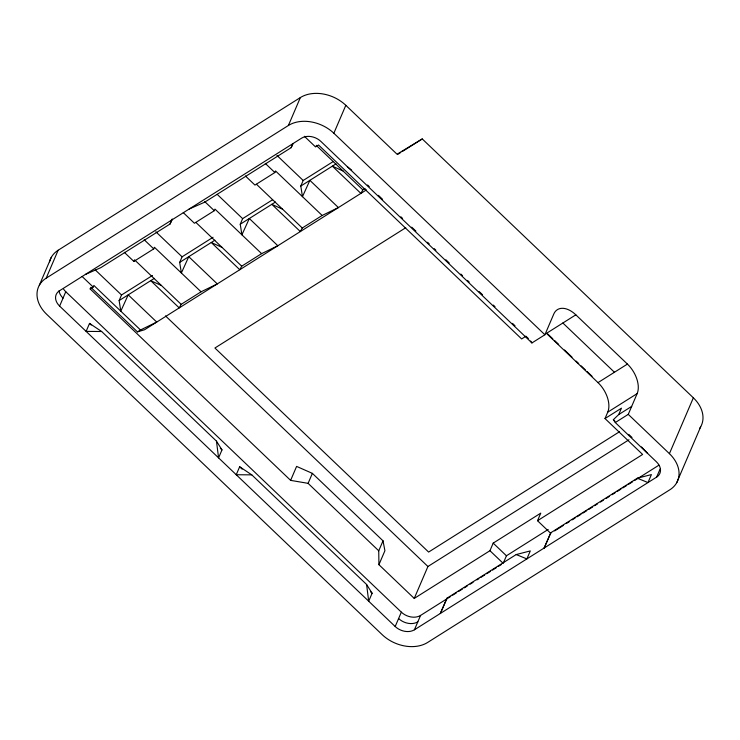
<?xml version="1.0" encoding="UTF-8"?>
<svg xmlns="http://www.w3.org/2000/svg" width="740" height="740" viewBox="0 0 740 740"><rect width="100%" height="100%" fill="white"/><g stroke="black" fill="none" stroke-linecap="round" stroke-linejoin="round"><path stroke-width="1.11" d="M39.322 285.261L51.291 257.335M693.352 397.805L669.413 453.657A33.346 24.55 23.2 0 1 669.876 489.76L427.664 642.44A33.346 24.55 23.2 0 1 382.21 634.689L46.648 314.269A33.346 24.55 23.2 0 1 46.176 278.166L58.146 250.24L300.366 97.56A33.346 24.55 23.2 0 1 345.821 105.311L397.038 154.216L422.253 138.935L693.352 397.805A33.346 24.55 23.2 0 1 699.652 428.451M660.052 469.132L656.63 477.115L414.418 629.796A14.106 10.388 23.2 0 1 395.188 626.512L59.625 306.092L65.777 291.726A14.106 10.388 23.2 0 1 63.594 289.118M550.764 533.364L537.518 520.71L540.764 513.135L493.191 543.123L489.945 550.708L414.243 598.42L378.926 564.685L378.741 550.801L308.099 483.349L290.617 480.371L90.16 288.952L90.844 287.361L137.474 331.881L144.624 329.716L366.476 189.865M90.16 288.952L93.194 287.046L93.878 285.455L140.498 329.975L156.732 322.076L128.214 294.844L120.805 311.17L119.131 300.57L121.526 294.983L152.505 275.456M101.667 331.511L89.531 323.408L86.117 331.391L101.667 331.511L216.459 441.123L221.991 449.892L218.578 457.866L216.459 441.123M124.311 252.312L133.847 261.414L134.532 259.823L181.161 304.344L179.228 307.905L150.701 280.664L161.468 285.538M133.847 261.414L153.744 248.881L154.429 247.28L201.058 291.8L217.292 283.91L188.765 256.678L181.365 272.995L179.681 262.404L182.077 256.817L213.055 237.29M183.279 212.621L194.407 223.249L214.304 210.706L214.979 209.115L261.608 253.635L277.842 245.745L249.325 218.504L241.915 234.83L240.241 224.229L242.628 218.642L272.644 199.726M46.176 278.166L288.397 125.486L300.366 97.56M245.421 175.972L254.958 185.083L274.854 172.54L275.539 170.94L322.168 215.46L338.402 207.57L309.875 180.338L302.475 196.664L300.792 186.064L303.187 180.477L333.194 161.56M59.625 306.092A14.106 10.388 23.2 0 1 59.422 290.82L301.643 138.139A14.106 10.388 23.2 0 1 320.873 141.414L531.921 342.944L544.899 334.767L333.851 133.237L345.821 105.311M251.785 474.858L239.658 466.755L236.236 474.738L251.785 474.858L366.587 584.471L372.118 593.24L368.696 601.213L366.587 584.471M290.617 480.371L296.601 466.404L312.373 473.369L383.024 540.829L384.911 550.726L378.926 564.685M308.099 483.349L312.373 473.369M378.741 550.801L383.024 540.829M395.188 626.512L401.339 612.147L65.777 291.726M414.243 598.42L427.924 566.498L628.982 439.773M414.418 629.796L420.57 615.43L450.706 596.44M544.899 334.767L553.788 314.019A23.088 13.94 57.8 0 1 575.84 314.833L627.418 364.08A23.088 13.94 57.8 0 1 637.149 393.615L628.26 414.363L615.282 422.54L613.358 419.682L618.705 414.567L631.683 406.389M548.192 529.452L506.438 555.777L503.191 563.353L489.945 550.708M537.518 520.71L642.625 454.462L605.005 418.544L607.744 412.161L637.149 393.615M618.705 414.567L621.443 408.184L605.005 418.544M676.739 482.665L700.678 426.804M85.377 274.457L100.834 267.639L170.043 224.017L172.235 218.985M189.181 209.022L204.647 202.205L291.153 147.676L292.901 143.653M446.997 598.179L440.365 613.432L446.997 598.179L516.206 554.556L530.293 550.921L526.871 558.904L516.206 554.556M550.81 532.745L544.178 547.998L550.81 532.745L637.316 478.216L651.404 474.59L647.981 482.563L637.316 478.216M170.043 224.017L171.883 219.928M291.153 147.676L292.994 143.588M261.608 253.635L241.712 266.178L239.779 269.73L211.261 242.498L222.019 247.373M322.168 215.46L302.272 228.003L300.338 231.565L271.811 204.323L282.578 209.198M365.088 188.404L362.822 189.838L360.889 193.39L332.371 166.158L343.129 171.033M119.131 300.57L154.336 278.379M179.681 262.404L214.896 240.204M240.241 224.229L275.447 202.038M300.792 186.064L335.997 163.864M397.833 154.327L400.766 152.477M402.717 151.247L422.253 138.935M137.474 331.881L140.498 329.975M181.161 304.344L201.058 291.8M405.761 227.717L214.915 348.013L428.617 552.068L619.454 431.772M525.511 336.506L521.645 338.939L318.542 145.003L315.508 146.909L304.39 136.29M575.84 314.833L546.435 333.37L598.003 382.617A23.088 13.94 57.8 0 1 607.744 412.161M598.003 382.617L627.418 364.08M452.649 595.21L456.534 592.759M458.476 591.538L462.361 589.086M464.313 587.856L467.227 586.024M470.141 584.184L473.054 582.343M476.949 579.892L478.891 578.671M480.834 577.441L484.719 574.989M486.661 573.768L490.555 571.317M492.498 570.096L496.383 567.645M498.325 566.415L501.239 564.583M554.658 530.904L563.427 525.382M566.35 523.541L569.273 521.7M572.196 519.85L575.119 518.009M577.071 516.788L580.965 514.328M582.907 513.098L586.811 510.646M588.753 509.416L592.657 506.955M594.599 505.735L597.522 503.885M600.445 502.044L603.368 500.203M606.291 498.362L609.214 496.522M612.137 494.681L615.06 492.84M617.003 491.61L620.906 489.149M622.849 487.928L626.743 485.468M628.695 484.238L632.589 481.786M634.541 480.556L658.896 465.201M347.365 166.713L351.676 170.191M562.872 323.01L614.441 372.257M547.804 334.027L552.808 338.809M554.482 340.4L558.654 344.387M564.5 349.964L572.011 357.143M576.183 361.12L578.689 363.516M581.196 365.902L585.368 369.889M587.033 371.489L592.046 376.272M628.26 414.363L669.413 453.657M367.586 185.009L369.251 186.6M378.418 195.351L382.58 199.319M400.904 216.82L402.569 218.411M411.727 227.162L415.889 231.13M427.554 242.267L429.219 243.858M434.214 248.631L435.879 250.222M445.878 259.768L449.208 262.94M460.863 274.078L462.537 275.668M467.532 280.442L469.197 282.032M479.187 291.579L482.517 294.751M493.349 305.093L495.014 306.684M512.505 323.389L515.003 325.767M525.826 336.108L528.323 338.495M613.358 419.682L614.977 421.236M628.741 434.38L631.988 437.47M615.282 422.54L656.436 461.834A14.106 10.388 23.2 0 1 656.63 477.115M316.193 145.317L362.822 189.838M276.945 155.419L303.187 180.477M265.318 163.429L274.854 172.54M256.456 184.26L302.272 228.003M217.209 194.37L242.628 218.642M204.758 201.604L214.304 210.706M195.906 222.435L241.712 266.178M493.191 543.123L506.438 555.777M155.835 231.759L182.077 256.817M144.208 239.769L153.744 248.881M165.519 315.925L427.924 566.498M95.284 269.924L121.526 294.983M82.066 276.427L93.194 287.046M89.531 323.408L91.205 324.999M220.326 448.301L221.991 449.892M239.658 466.755L242.156 469.142M370.453 591.649L372.118 593.24M641.46 446.951L647.602 453.407M530.635 341.038L531.921 342.944M420.57 615.43A14.106 10.388 23.2 0 1 401.339 612.147M417.841 621.813A14.106 10.388 23.2 0 1 398.61 618.538M63.039 298.109A14.106 10.388 23.2 0 1 59.024 290.746M288.397 125.486A33.346 24.55 23.2 0 1 333.851 133.237M49.525 261.812A33.346 24.55 23.2 0 1 58.146 250.24"/></g></svg>
